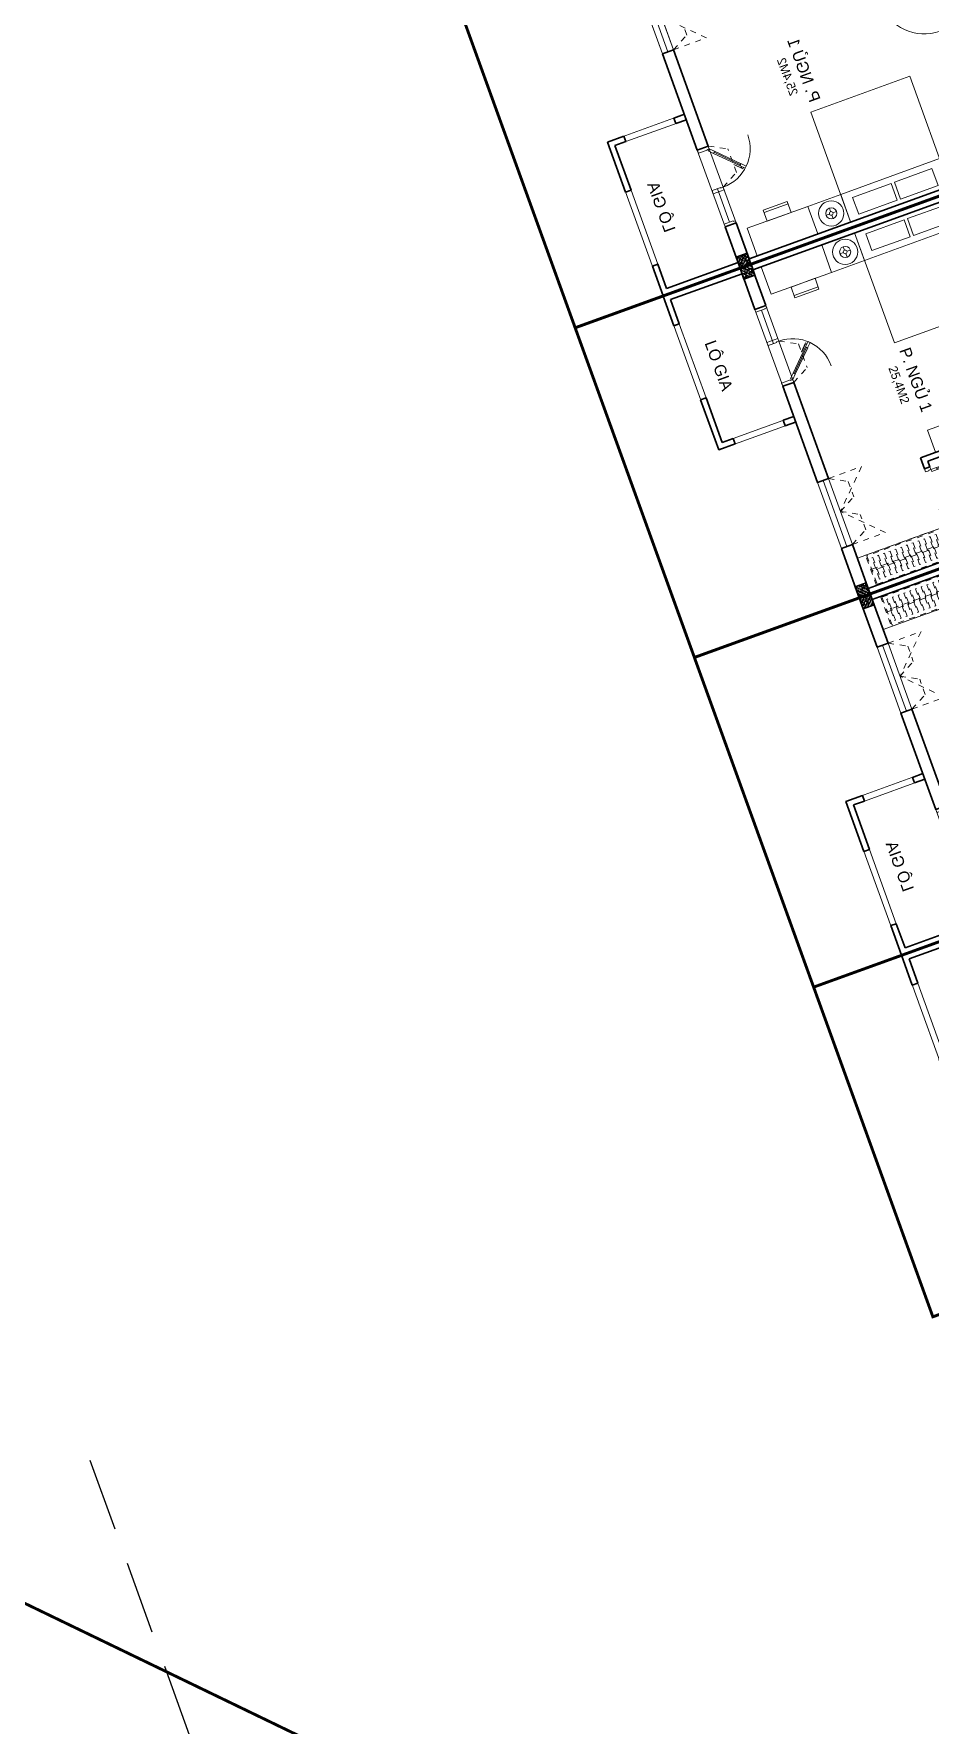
# Model space of a CAD drawing. Header units: metres. Extents: x 568336 to 569219, y 2065964 to 2066430.
# Drawn here: x 568585.56 to 568600.89, y 2066272.93 to 2066301.88 of the extents above; entities that cross this region are included whole.
import ezdxf

# ---------------------------------------------------------------- set-up
doc = ezdxf.new("R2010")
doc.units = ezdxf.units.M
for name, pattern in [('$AUDIT_BAD_LTYPE2', [0]), ('CENTER', [2, 1.25, -0.25, 0.25, -0.25]), ('HIDDEN', [0.375, 0.25, -0.125]), ('HIDDEN2', [0.1875, 0.125, -0.0625]), ('X-5M-G-MB PHONGNGU$0$HIDDEN2', [0.1875, 0.125, -0.0625])]:
    doc.linetypes.add(name, pattern=pattern)
doc.layers.get('0').update_dxf_attribs({"linetype": 'CONTINUOUS'})
for name, color, linetype, lineweight in [('-CENTER', 143, 'CENTER', 13), ('-CONCRETE', 1, 'CONTINUOUS', 35), ('-DIM', 9, 'CONTINUOUS', 13), ('-DOOR', 137, 'CONTINUOUS', 9), ('-FURNITURE', 46, 'CONTINUOUS', 9), ('-HATCH', 8, 'CONTINUOUS', 5), ('-LINE1', 7, 'CONTINUOUS', 18), ('-LINE2', 252, 'CONTINUOUS', 9), ('-STEEL1', 1, 'CONTINUOUS', 35), ('-WALL', 4, 'CONTINUOUS', 35), ('TEXT25', 2, 'CONTINUOUS', 13)]:
    doc.layers.add(name, color=color, linetype=linetype, lineweight=lineweight)
doc.layers.add('-RANH GIOI LO DAT', color=12, linetype='CONTINUOUS')
doc.layers.add('RANHGIOI', color=2, linetype='HIDDEN')
doc.styles.add('SVN_AVO_thuong', font='')
doc.styles.add('T1', font='', dxfattribs={"height": 200})
doc.styles.get('SVN_AVO_thuong').set_extended_font_data('SVN-Avo')
doc.styles.get('T1').set_extended_font_data('VNgeometric Light')

# ---------------------------------------------------------------- blocks, each defined once
blk = doc.blocks.new('M15-T2')
at = {"layer": '-RANH GIOI LO DAT', "linetype": 'HIDDEN', "ltscale": 10, "const_width": 50}
blk.add_lwpolyline([(201411, 95934), (206410, 101050), (206410, 113240), (195410, 113240), (195410, 95794)], close=True, dxfattribs=at)
blk = doc.blocks.new('*U150')
at = {"linetype": '$AUDIT_BAD_LTYPE2'}
for p, q in [((70, 100), (70, 600)), ((90, 600), (90, 100))]:
    blk.add_line(p, q, dxfattribs=at)
for points in [[(50, 600), (90, 600), (90, 700), (50, 700), (50, 600)], [(50, 603), (50, 100)], [(50, 100), (90, 100), (90, 0), (50, 0), (50, 100)]]:
    blk.add_lwpolyline(points)
for points in [[(118, 495), (118, 664), (90, 664), (90, 636), (113, 636), (113, 495)], [(0, 0), (50, 0), (50, -40), (60, -40), (60, -100), (0, -100)], [(800, 0), (750, 0), (750, -40), (740, -40), (740, -100), (800, -100)]]:
    blk.add_lwpolyline(points, close=True)
at = {"linetype": '$AUDIT_BAD_LTYPE2', "ltscale": 0.3}
blk.add_arc((50, 0), 700, 0, 90, dxfattribs=at)
blk = doc.blocks.new('*U152')
at = {"linetype": '$AUDIT_BAD_LTYPE2'}
for p, q in [((70, 100), (70, 700)), ((90, 700), (90, 100))]:
    blk.add_line(p, q, dxfattribs=at)
for points in [[(50, 700), (90, 700), (90, 800), (50, 800), (50, 700)], [(50, 703), (50, 100)], [(50, 100), (90, 100), (90, 0), (50, 0), (50, 100)]]:
    blk.add_lwpolyline(points)
for points in [[(118, 595), (118, 764), (90, 764), (90, 736), (113, 736), (113, 595)], [(0, 0), (50, 0), (50, -40), (60, -40), (60, -100), (0, -100)], [(900, 0), (850, 0), (850, -40), (840, -40), (840, -100), (900, -100)]]:
    blk.add_lwpolyline(points, close=True)
at = {"linetype": '$AUDIT_BAD_LTYPE2', "ltscale": 0.3}
blk.add_arc((50, 0), 800, 0, 90, dxfattribs=at)
blk = doc.blocks.new('1800X2000')
at = {"layer": '-FURNITURE'}
blk.add_line((325497, 17765), (325497, 19565), dxfattribs=at)
for points in [[(323997, 19565), (325997, 19565), (325997, 17765), (323997, 17765)], [(325613, 19391), (325919, 19391), (325919, 18691), (325613, 18691)], [(325613, 18630), (325919, 18630), (325919, 17947), (325613, 17947)]]:
    blk.add_lwpolyline(points, close=True, dxfattribs=at)
blk = doc.blocks.new('12PLMP12')
at = {"color": 0, "linetype": 'ByBlock'}
for p, q in [((-1.25, 0), (-3.75, 0)), ((0, 1.25), (0, 3.75)), ((1.25, 0), (3.75, 0)), ((0, -1.25), (0, -3.75))]:
    blk.add_line(p, q, dxfattribs=at)
for radius in [8.5, 3.75, 1.25]:
    blk.add_circle((0, 0), radius, dxfattribs=at)
blk = doc.blocks.new('*U206')
at = {"linetype": 'X-5M-G-MB PHONGNGU$0$HIDDEN2'}
for points in [[(0, 600), (0, 0), (1581, 0), (1581, 600)], [(1561, 580), (1561, 20), (20, 20), (20, 580)], [(114, 319), (109, 319), (109, 280), (114, 280)], [(228, 319), (223, 319), (223, 280), (228, 280)], [(342, 319), (337, 319), (337, 280), (342, 280)], [(456, 319), (451, 319), (451, 280), (456, 280)], [(570, 319), (565, 319), (565, 280), (570, 280)], [(684, 319), (679, 319), (679, 280), (684, 280)], [(798, 319), (793, 319), (793, 280), (798, 280)], [(912, 319), (907, 319), (907, 280), (912, 280)], [(1026, 319), (1021, 319), (1021, 280), (1026, 280)], [(1140, 319), (1135, 319), (1135, 280), (1140, 280)], [(1254, 319), (1249, 319), (1249, 280), (1254, 280)], [(1368, 319), (1363, 319), (1363, 280), (1368, 280)], [(1482, 319), (1477, 319), (1477, 280), (1482, 280)], [(1561, 287), (1561, 313), (20, 313), (20, 287)]]:
    blk.add_lwpolyline(points, close=True, dxfattribs=at)
for points in [[(122, 313), (122, 515), (100, 515), (100, 313)], [(236, 313), (236, 515), (214, 515), (214, 313)], [(350, 313), (350, 515), (328, 515), (328, 313)], [(464, 313), (464, 515), (442, 515), (442, 313)], [(578, 313), (578, 515), (556, 515), (556, 313)], [(692, 313), (692, 515), (670, 515), (670, 313)], [(806, 313), (806, 515), (784, 515), (784, 313)], [(920, 313), (920, 515), (898, 515), (898, 313)], [(1034, 313), (1034, 515), (1012, 515), (1012, 313)], [(1148, 313), (1148, 515), (1126, 515), (1126, 313)], [(1262, 313), (1262, 515), (1240, 515), (1240, 313)], [(1376, 313), (1376, 515), (1354, 515), (1354, 313)], [(1490, 313), (1490, 515), (1468, 515), (1468, 313)], [(100, 287), (100, 92), (122, 92), (122, 287)], [(214, 287), (214, 92), (236, 92), (236, 287)], [(328, 287), (328, 92), (350, 92), (350, 287)], [(442, 287), (442, 92), (464, 92), (464, 287)], [(556, 287), (556, 92), (578, 92), (578, 287)], [(670, 287), (670, 92), (692, 92), (692, 287)], [(784, 287), (784, 92), (806, 92), (806, 287)], [(898, 287), (898, 92), (920, 92), (920, 287)], [(1012, 287), (1012, 92), (1034, 92), (1034, 287)], [(1126, 287), (1126, 92), (1148, 92), (1148, 287)], [(1240, 287), (1240, 92), (1262, 92), (1262, 287)], [(1354, 287), (1354, 92), (1376, 92), (1376, 287)], [(1468, 287), (1468, 92), (1490, 92), (1490, 287)]]:
    blk.add_lwpolyline(points, dxfattribs=at)
blk = doc.blocks.new('X-5M-G-MB PHONGNGU$0$A$C25DB0C3F')
at = {"elevation": 0}
for points in [[(0, 438), (197, 438), (197, 0), (0, 0)], [(197, 438), (197, 0), (0, 0), (0, 438)]]:
    blk.add_lwpolyline(points, close=True, dxfattribs=at)
at = {"elevation": 0, "flags": 128}
blk.add_lwpolyline([(44, 438), (44, 0)], dxfattribs=at)
blk = doc.blocks.new('*U151')
at = {"linetype": '$AUDIT_BAD_LTYPE2'}
for p, q in [((135, 57), (488, 410)), ((503, 396), (149, 42))]:
    blk.add_line(p, q, dxfattribs=at)
for points in [[(476, 426), (121, 71)], [(474, 424), (503, 396), (573, 467), (545, 495), (474, 424)], [(121, 71), (149, 42), (78, -28), (50, 0), (121, 71)]]:
    blk.add_lwpolyline(points)
for points in [[(448, 301), (568, 421), (548, 441), (528, 421), (544, 405), (444, 305)], [(0, 0), (50, 0), (50, -40), (60, -40), (60, -199), (0, -199)], [(800, 0), (750, 0), (750, -40), (740, -40), (740, -199), (800, -199)]]:
    blk.add_lwpolyline(points, close=True)
at = {"linetype": '$AUDIT_BAD_LTYPE2', "ltscale": 0.3}
blk.add_arc((50, 0), 700, 0, 90, dxfattribs=at)
blk = doc.blocks.new('D12')
at = {"layer": '-DOOR'}
for p, q in [((0, 200), (1200, 200)), ((0, 100), (1200, 100)), ((0, 0), (1200, 0))]:
    blk.add_line(p, q, dxfattribs=at)
at = {"layer": '-LINE2', "linetype": 'HIDDEN2', "ltscale": 10}
for p, q in [((0, 200), (0, 800)), ((0, 800), (600, 200)), ((1200, 800), (600, 200)), ((1200, 200), (1200, 800)), ((1200, 200), (1200, 800)), ((0, 200), (160, 500)), ((160, 500), (439, 500)), ((600, 200), (439, 500)), ((600, 200), (761, 500)), ((1040, 500), (761, 500)), ((1200, 200), (1040, 500))]:
    blk.add_line(p, q, dxfattribs=at)
blk = doc.blocks.new('18x35')
at = {"layer": '-HATCH'}
h = blk.add_hatch(dxfattribs=at)
h.set_pattern_fill('CHAU-01', color=256, scale=10, pattern_type=2)
h.set_pattern_definition([(50, (0, 0), (71.726018, -6.275213), [7.5, -82.5]), (355, (0, 0), (-13.875133, 75.219213), [6, -66]), (100.4514, (5.98, -0.52), (57.85094, 68.943954), [6.37402, -70.11421]), (46.1842, (0, 20), (106.724105, -16.5519), [11.25, -123.75]), (96.6356, (8.89, 18.62), (93.46627, 97.41179), [9.56103, -105.1713]), (351.1842, (0, 20), (93.4662, 97.41186), [9, -99]), (21, (10, 15), (59.690705, -40.26189), [7.5, -82.5]), (326, (10, 15), (24.331533, 72.515005), [6, -66]), (71.4514, (14.974, 11.645), (84.022263, 32.25305), [6.37402, -70.11421]), (37.5, (0, 0), (1.2159855, 33.2893854), [0, -65.2, 0, -67, 0, -66.25]), (7.5, (0, 0), (26.306954, 39.441171), [0, -38.2, 0, -63.7, 0, -25.25]), (327.5, (-22.3, 0), (53.3822436, -2.255487), [0, -25, 0, -78, 0, -103.5]), (317.5, (-32.3, 0), (58.318617, 10.010498), [0, -32.5, 0, -51.8, 0, -73.5]), (45, (0, 0), (-30.052038, 30.052038), []), (45, (0, 12.25), (-30.052038, 30.052038), [])])
h.paths.add_polyline_path([(96508, 47993), (96508, 47793), (96708, 47793), (96708, 47993)])
at = {"layer": '-STEEL1'}
blk.add_lwpolyline([(96508, 47793), (96708, 47793), (96708, 47993), (96508, 47993)], close=True, dxfattribs=at)
blk = doc.blocks.new('M1-T2')
at = {"layer": '-CONCRETE', "color": 1, "linetype": 'HIDDEN', "ltscale": 10, "const_width": 50}
blk.add_lwpolyline([(191582, 50952), (197582, 50952), (197582, 30952), (191582, 30952)], close=True, dxfattribs=at)
at = {"layer": '-DOOR'}
for p, q in [((192992, 34052), (192381, 34052)), ((195482, 34152), (195482, 33952))]:
    blk.add_line(p, q, dxfattribs=at)
for points in [[(192332, 34152), (193732, 34152), (193732, 33952), (192332, 33952)], [(195482, 34152), (196682, 34152), (196682, 33952), (195482, 33952)]]:
    blk.add_lwpolyline(points, dxfattribs=at)
blk.add_lwpolyline([(192332, 34152), (192373, 34152), (192373, 34119), (192381, 34119), (192381, 33952), (192332, 33952)], close=True, dxfattribs=at)
at = {"layer": '-FURNITURE'}
blk.add_line((196932, 35752), (196932, 34152), dxfattribs=at)
for points in [[(195282, 36028), (195282, 37528), (195682, 37524), (195682, 36028)], [(191682, 35402), (191682, 36002), (192182, 36002), (192182, 35402)], [(191682, 35402), (192182, 35402), (192182, 34302), (191682, 34302)]]:
    blk.add_lwpolyline(points, close=True, dxfattribs=at)
at = {"layer": '-LINE1', "lineweight": 18}
blk.add_lwpolyline([(191582, 50952), (197582, 50952), (197582, 30952), (191582, 30952)], close=True, dxfattribs=at)
at = {"layer": '-LINE1'}
for points in [[(194382, 33952), (194382, 32552), (191582, 32552), (191582, 33952)], [(194282, 33952), (194282, 32852)], [(193472, 32652), (192122, 32652)]]:
    blk.add_lwpolyline(points, dxfattribs=at)
at = {"layer": '-LINE2', "linetype": 'HIDDEN2', "ltscale": 10}
for p, q in [((192982, 34152), (193142, 34452)), ((193142, 34452), (193572, 34452)), ((193732, 34152), (193572, 34452))]:
    blk.add_line(p, q, dxfattribs=at)
at = {"layer": '-WALL'}
for p, q in [((197582, 33952), (197582, 48952)), ((191582, 43152), (191582, 33952)), ((195682, 38552), (195682, 35752)), ((195782, 35852), (195782, 38552)), ((191682, 34152), (191682, 38452)), ((195682, 35752), (195882, 35752)), ((195882, 35852), (195782, 35852)), ((195882, 35752), (195882, 35852)), ((197482, 35752), (197482, 34152)), ((191582, 33952), (192332, 33952)), ((191582, 32552), (191582, 33952)), ((191682, 33952), (191582, 33952)), ((192332, 34152), (191682, 34152)), ((191682, 32652), (191682, 33952)), ((192332, 33952), (192332, 34152)), ((193732, 34152), (195482, 34152)), ((193732, 33952), (193732, 34152)), ((195482, 33952), (193732, 33952)), ((194282, 33762), (194282, 33952)), ((194382, 33762), (194382, 33952)), ((195482, 34152), (195482, 33952)), ((197482, 34152), (196682, 34152)), ((196682, 34152), (196682, 33952)), ((196682, 33952), (197582, 33952)), ((194282, 33762), (194382, 33762)), ((194282, 32652), (194282, 32852)), ((194282, 32852), (194382, 32852)), ((194382, 32552), (194382, 32852)), ((192122, 32552), (191582, 32552)), ((192122, 32652), (191682, 32652)), ((192122, 32552), (192122, 32652)), ((193472, 32552), (193472, 32652)), ((193472, 32652), (194282, 32652)), ((193472, 32552), (194382, 32552))]:
    blk.add_line(p, q, dxfattribs=at)
at = {"layer": '-DIM', "rotation": 180.0000000100511}
blk.add_blockref('1800X2000', (517679, 55567), dxfattribs=at)
at = {"layer": '-DOOR', "rotation": 180}
blk.add_blockref('*U152', (195082, 38552), dxfattribs=at)
at = {"layer": '-DOOR'}
blk.add_blockref('*U150', (195882, 35852), dxfattribs=at)
at = {"layer": '-DOOR', "xscale": -1}
blk.add_blockref('*U151', (193732, 34152), dxfattribs=at)
at = {"layer": '-FURNITURE', "extrusion": (0, 0, -1), "rotation": 270}
for name, p, xscale, yscale, zscale in [('12PLMP12', (-191932, 35739), -25.40000000037255, 25.40000000037255, -25.40000000037255), ('*U206', (-197482, 35752), 0.916666666665974, 0.916666666665974, -0.916666666665974)]:
    blk.add_blockref(name, p, dxfattribs=dict(at, xscale=xscale, yscale=yscale, zscale=zscale))
at = {"layer": '-FURNITURE', "rotation": 180.0007140750975}
blk.add_blockref('X-5M-G-MB PHONGNGU$0$A$C25DB0C3F', (192379, 35101), dxfattribs=at)
at = {"layer": '-STEEL1'}
for p in [(95074, -13841), (100874, -13841)]:
    blk.add_blockref('18x35', p, dxfattribs=at)
blk.add_blockref('D12', (195482, 33952))
at = {"layer": 'TEXT25'}
for s, height, style, p in [('P. NGỦ 1', 200, 'SVN_AVO_thuong', (193828, 36034)), ('25,4M2', 150, 'T1', (194052, 35757)), ('LÔ GIA', 200, 'SVN_AVO_thuong', (192579, 32944))]:
    blk.add_text(s, height=height, rotation=360, dxfattribs=dict(at, style=style)).set_placement(p)

msp = doc.modelspace()

# ---------------------------------------------------------------- block references
at = {"layer": '-CENTER', "xscale": 0.001, "yscale": 0.001, "zscale": 0.001, "rotation": 108.5514997317249}
msp.add_blockref('M15-T2', (568745.947, 2066111.927), dxfattribs=at)
at = {"layer": '-DIM', "xscale": -0.001, "yscale": 0.001, "zscale": 0.001, "rotation": 289.8844193008641}
msp.add_blockref('M1-T2', (568634.955, 2066094.874), dxfattribs=at)

# ---------------------------------------------------------------- next in the draw order: linework, layer by layer
at = {"layer": 'RANHGIOI', "color": 12, "ltscale": 5}
msp.add_line((568586.514, 2066277.468), (568600.88, 2066237.747), dxfattribs=at)

# ---------------------------------------------------------------- next in the draw order: block references
at = {"layer": '-DIM'}
for p, xscale, yscale, zscale, rotation in [((568630.874, 2066106.159), -0.001, 0.001, 0.001, 289.8844193008641), ((568504.632, 2066455.194), 0.0009999999999999998, 0.0009999999999999998, 0.0009999999999999998, 289.8844196597573)]:
    msp.add_blockref('M1-T2', p, dxfattribs=dict(at, xscale=xscale, yscale=yscale, zscale=zscale, rotation=rotation))

# ---------------------------------------------------------------- next in the draw order: block references
at = {"layer": '-DIM', "xscale": 0.0009999999999999998, "yscale": 0.0009999999999999998, "zscale": 0.0009999999999999998, "rotation": 289.8844196597573}
msp.add_blockref('M1-T2', (568500.551, 2066466.478), dxfattribs=at)

doc.saveas('drawing.dxf')
